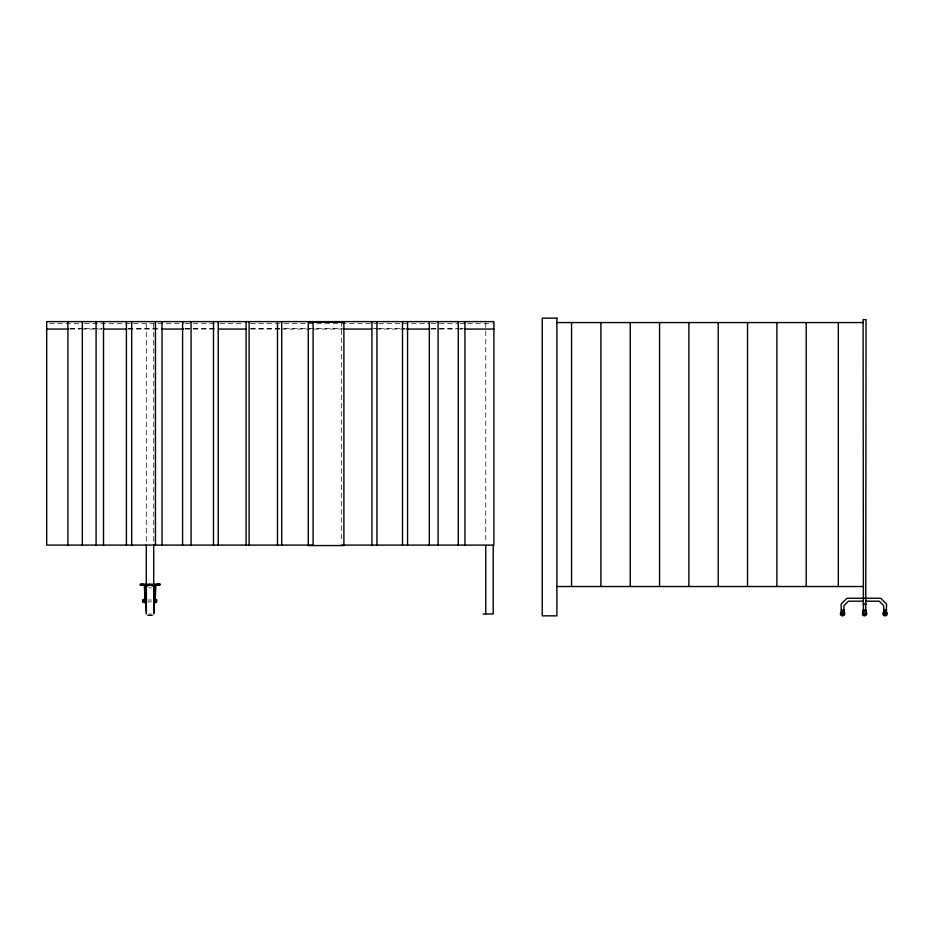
<?xml version="1.0" encoding="UTF-8"?>
<svg xmlns="http://www.w3.org/2000/svg" width="934" height="934" viewBox="0 0 934 934"><rect width="100%" height="100%" fill="white"/><g stroke="black" fill="none" stroke-linecap="round" stroke-linejoin="round"><path stroke-width="0.7" stroke-dasharray="4.67 3.5" d="M49.619 323.701L83.114 323.701M84.574 323.701L183.624 323.701M185.084 323.701L218.591 323.701M220.039 323.701L243.354 323.701M250.627 323.701L282.675 323.701M284.134 323.701L377.359 323.701M378.819 323.701L429.803 323.701M431.263 323.701L458.933 323.701M460.392 323.701L466.218 323.701M467.677 323.701L492.44 323.701M70.003 328.429L83.114 328.429M84.574 328.429L102.051 328.429M128.273 328.429L160.321 328.429M185.084 328.429L215.672 328.429M250.627 328.429L282.675 328.429M284.134 328.429L342.404 328.429M372.993 328.429L377.359 328.429M378.819 328.429L405.041 328.429M431.263 328.429L458.933 328.429M460.392 328.429L463.299 328.429M70.003 329.06L80.207 329.06M81.655 329.06L102.051 329.06M128.273 329.06L160.321 329.06M185.084 329.06L215.672 329.06M250.627 329.06L279.768 329.06M281.227 329.06L342.404 329.06M375.9 329.06L405.041 329.06M431.263 329.06L456.026 329.06M457.473 329.06L463.299 329.06M148.845 587.906L151.331 587.906M147.654 600.013L151.495 600.013M147.654 601.881L151.495 601.881M148.845 613.988L151.331 613.988M485.773 322.884L485.773 542.642M341.33 321.611L341.33 542.199M153.736 323.993L153.736 543.483M146.288 323.993L146.288 543.483"/><path stroke-width="1.4" d="M145.891 599.173L146.358 588.875M153.806 613.019L154.273 602.722M155.861 585.116L155.336 596.522L154.285 596.522M149.557 584.532L149.207 584.801M863.098 601.181L848.434 601.181L844.044 605.582L843.741 613.65A1.167 1.167 0 0 1 842.573 614.817A1.167 1.167 0 0 1 841.394 613.65L841.102 604.111L846.975 598.25L880.704 598.25L886.564 604.111L886.273 613.65A1.167 1.167 0 0 1 885.105 614.817A1.167 1.167 0 0 1 883.926 613.65L883.634 605.582L879.233 601.181L866.04 601.181M865.748 613.65L866.04 319.615L863.098 319.615L863.413 613.813A1.167 1.167 0 0 0 865.736 613.79L866.04 609.984L863.098 609.984L863.401 613.65M863.985 613.673C866.495 612.179 862.911 615.588 865.153 613.626M150.269 584.696L149.744 584.474M884.51 613.65C887.125 612.272 883.284 615.494 885.689 613.65M145.902 586.517L150.094 585.116L154.285 586.517M152.289 615.296L147.876 615.296M556.898 322.557L863.098 322.557M46.7 329.06L68.556 329.06M103.511 329.06L126.814 329.06M161.78 329.06L183.624 329.06M218.591 329.06L246.261 329.06M343.864 329.06L371.534 329.06M406.488 329.06L429.803 329.06M464.758 329.06L493.899 329.06M341.33 545.094L493.899 545.094L493.899 321.611L46.7 321.611L46.7 545.094L313.1 545.094L313.1 321.611M556.898 586.517L863.098 586.517M145.902 596.522L144.852 596.522L144.326 585.116M144.852 599.091L145.902 599.091M154.285 599.091L155.336 599.091M144.852 600.293L145.902 600.293M154.285 600.293L155.336 600.293M146.358 600.562L145.891 601.519M144.852 600.947L145.902 600.947M154.285 600.947L155.336 600.947M863.098 604.111L866.04 604.111M841.102 609.984L844.044 609.984M883.634 609.984L886.564 609.984M483.041 613.953L493.222 613.953L493.222 545.549M142.762 601.788L142.879 600.037M145.891 602.722L146.358 613.019M838.323 322.557L838.323 586.517M806.205 322.557L806.205 586.517M776.878 322.557L776.878 586.517M747.539 322.557L747.539 586.517M718.211 322.557L718.211 586.517M688.883 322.557L688.883 586.517M659.556 322.557L659.556 586.517M630.228 322.557L630.228 586.517M600.901 322.557L600.901 586.517M571.561 322.557L571.561 586.517M485.773 545.549L485.773 613.953M464.945 321.611L464.945 545.094M458.279 321.611L458.279 545.094M438.104 321.611L438.104 545.094M429.336 321.611L429.336 545.094M407.563 321.611L407.563 545.094M402.484 321.611L402.484 545.094M376.951 321.611L376.951 545.094M371.942 321.611L371.942 545.094M281.706 321.611L281.706 545.094M277.491 321.611L277.491 545.094M249.109 321.611L249.109 545.094M246.086 321.611L246.086 545.094M218.217 321.611L218.217 545.094M213.489 321.611L213.489 545.094M191.073 321.611L191.073 545.094M182.597 321.611L182.597 545.094M162.037 321.611L162.037 545.094M159.025 584.182L159.025 585.116M157.986 584.182L157.986 585.116M157.916 584.182L157.916 585.116M156.877 584.182L156.877 585.116M156.725 599.535L156.725 602.36M155.453 321.611L155.453 545.094M155.336 585.116L155.336 602.815L154.285 602.815L154.285 585.116M154.67 585.116L154.67 596.522M153.736 544.942L153.736 584.182M153.806 587.906L153.806 613.988M146.288 544.942L146.288 584.182M146.358 587.906L146.358 613.988M145.902 585.116L145.902 602.815L144.852 602.815L144.852 585.116L145.564 585.081L145.517 596.522M145.085 599.324L145.085 602.582M143.311 584.182L143.311 585.116M143.229 599.324L143.229 602.582M142.201 584.182L142.272 585.116M141.162 584.182L141.162 585.116M131.706 321.611L131.706 545.094M126.417 321.611L126.417 545.094M103.511 321.611L103.511 545.094M96.085 321.611L96.085 545.094M82.32 321.611L82.32 545.094M67.89 321.611L67.89 545.094M842.001 613.498C842.666 615.74 843.822 611.922 842.001 613.498M556.898 318.155L542.234 318.155L542.234 615.845L556.898 615.845L556.898 318.155M343.887 322.067L308.267 322.067L308.267 545.561L343.887 545.561L343.887 322.067M160.041 584.182L140.147 584.182L140.147 585.116L160.041 585.116L160.041 584.182M863.483 615.529A2.172 2.172 0 0 0 866.752 613.65A2.172 2.172 0 0 0 863.483 611.758A2.172 2.172 0 0 0 863.483 615.529M883.552 615.214A2.195 2.195 0 0 0 887.23 614.21A2.195 2.195 0 0 0 884.521 611.525A2.195 2.195 0 0 0 883.552 615.214M841.476 615.553A2.195 2.195 0 0 0 844.768 613.65A2.195 2.195 0 0 0 841.476 611.747A2.195 2.195 0 0 0 841.476 615.553"/></g></svg>
